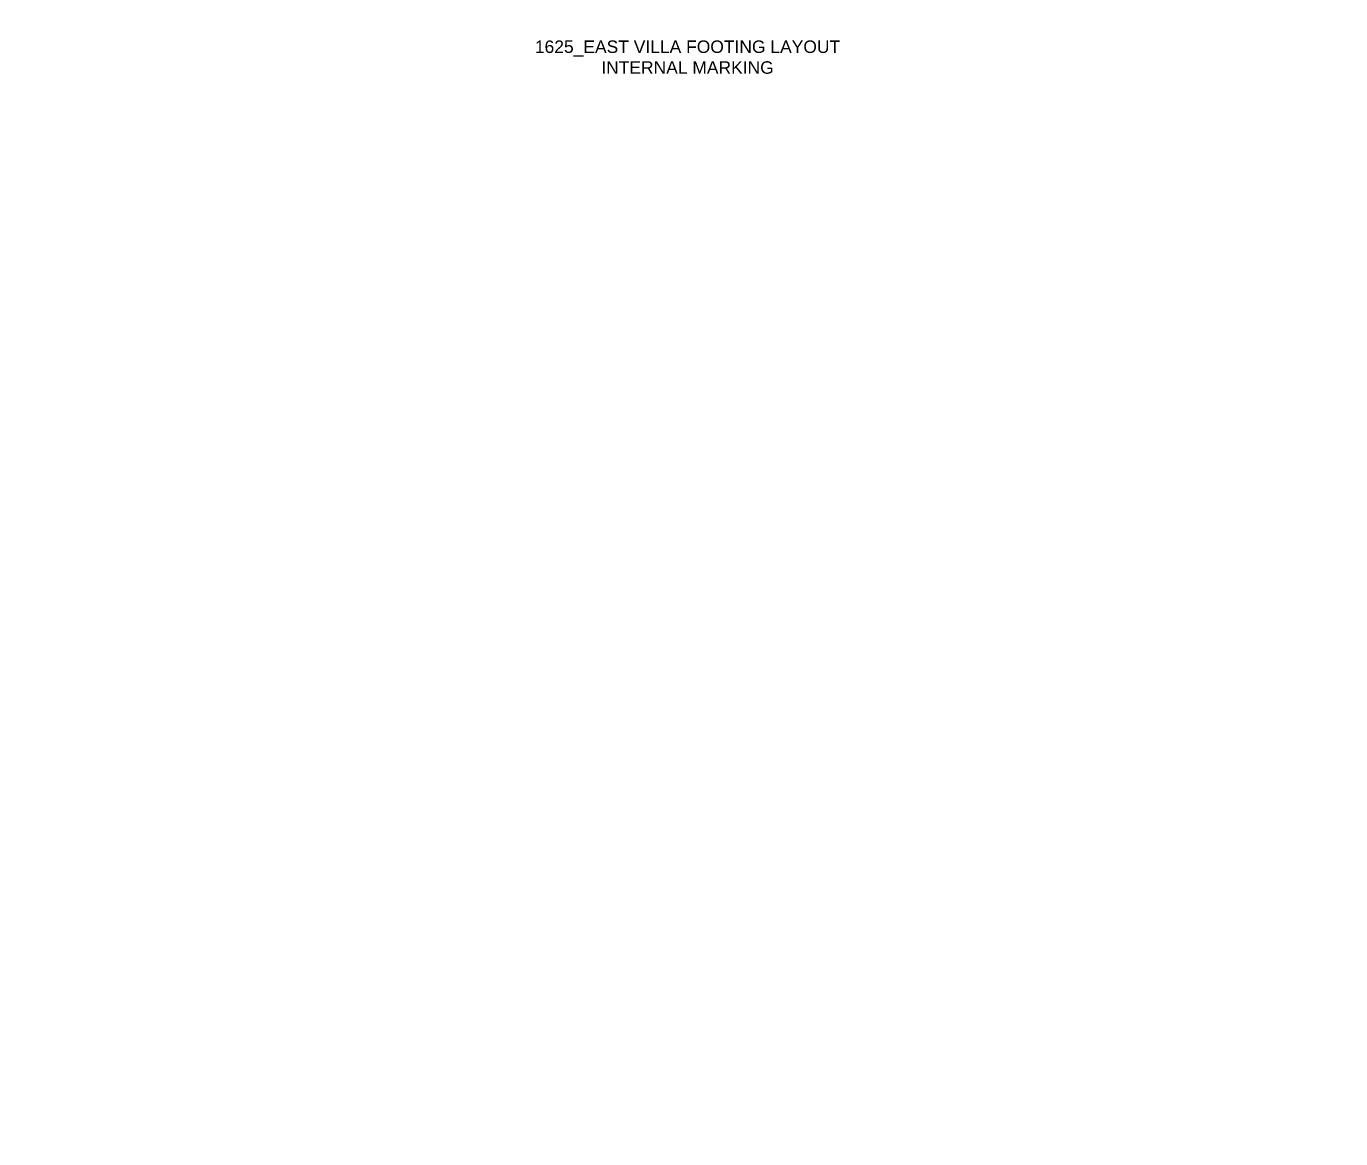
# Model space of a CAD drawing. Header units: millimetres. Extents: x -176651 to 954389, y -469666 to 486614.
# Drawn here: x 406802 to 933247, y -469666 to -23997 of the extents above; entities that cross this region are included whole.
import ezdxf

# ---------------------------------------------------------------- set-up
doc = ezdxf.new("R2010")
doc.units = ezdxf.units.MM
doc.header["$LTSCALE"] = 150
doc.linetypes.add('Site boundary$0$DASHDOT', pattern=[25.4, 12.7, -6.35, 0, -6.35])
for name, color, linetype in [('ad-Text', 7, 'Continuous'), ('Site boundary$0$ad-Elevation 10', 8, 'Continuous'), ('Site boundary$0$ad-Road', 2, 'Continuous')]:
    doc.layers.add(name, color=color, linetype=linetype)
doc.layers.add('Site boundary$0$ad-Site Boundary', color=1, linetype='Site boundary$0$DASHDOT', lineweight=35, true_color=0xff0000)
doc.styles.add('Site boundary$0$6 A E W_Core_Typical$0$Standard', font='arial.ttf')
doc.styles.add('Site boundary$0$ROMANS-TITLE', font='arial.ttf', dxfattribs={"width": 0.8})
doc.styles.get("Standard").update_dxf_attribs({"font": 'arial.ttf'})

# ---------------------------------------------------------------- blocks, each defined once
blk = doc.blocks.new('Site boundary$0$zw$F8BA')
blk.add_lwpolyline([(0, 7462, 0, 5000, 0), (0, 0, 0, 0, 0)], format="xyseb")
blk.add_circle((0, 0), 8350)
at = {"linetype": 'Continuous', "style": 'Site boundary$0$6 A E W_Core_Typical$0$Standard'}
blk.add_text('N', height=5000, rotation=360, dxfattribs=at).set_placement((-2542, -6146))
blk = doc.blocks.new('Site boundary')
at = {"layer": 'Site boundary$0$ad-Road', "ltscale": 5}
for points in [[(-146546, 222563), (-157709, 176968)], [(0, 144080), (-24630, 153920), (-143957, 202866), (-139632, 220007)], [(-1350, 135935), (-26293, 146121), (-145867, 195276), (-151104, 174526)]]:
    blk.add_lwpolyline(points, dxfattribs=at)
at = {"layer": 'Site boundary$0$ad-Road', "color": 8, "ltscale": 5}
for points in [[(-147246, 222822), (-143299, 221362), (-143303, 220559), (-142264, 221784), (-142268, 220981), (-138360, 219537)], [(-158718, 177341), (-154771, 175882), (-154775, 175079), (-153736, 176304), (-153740, 175501), (-149832, 174056)]]:
    blk.add_lwpolyline(points, dxfattribs=at)
at = {"layer": 'Site boundary$0$ad-Site Boundary', "ltscale": 1.5}
blk.add_lwpolyline([(0, 144080), (-75, 143539), (-1405, 135851), (-1412, 128874), (-3557, 117149), (-5983, 99419), (20081, 95597), (40505, 92787), (60922, 89781), (85284, 86292), (101404, 84186), (113351, 82444), (129249, 80319), (143419, 78323), (149320, 77286), (152952, 75663), (149412, 48881), (148166, 41049), (146842, 28125), (159656, 28125), (171661, 25445), (189620, 21708), (205453, 18161), (228276, 13342), (246130, 9481), (252990, 8151), (266913, 5191), (284265, 1493), (292305, 0), (292377, 8340), (292507, 24173), (292566, 37776), (292507, 61799), (292788, 94821), (292749, 109415), (293081, 117632), (292977, 126885), (292905, 135075), (292847, 147791), (292879, 160468), (292984, 174416), (293147, 190764), (296433, 189864), (309169, 187641), (320222, 185952), (332311, 184087), (343873, 182274), (361017, 179418), (367433, 178518), (367727, 193888), (367668, 205482), (367583, 220558), (367635, 236091), (367635, 247490), (367570, 259867), (367414, 283740), (367329, 304118), (367381, 322403), (367655, 346687), (367512, 365356), (367557, 381920), (367570, 394720), (367499, 410723), (367694, 431075), (367616, 442799), (367688, 457354), (367577, 466614), (343221, 459825), (329397, 456278), (309560, 451133), (285276, 444234), (266058, 439076), (248863, 434485), (237555, 431401), (235827, 430735), (191839, 428759), (191574, 423951), (183873, 349088), (179944, 348002), (182847, 321090), (183372, 315167), (183898, 309245), (185080, 298667), (185316, 293645), (175515, 293893), (173235, 294063), (173219, 273437), (173109, 119497), (138698, 124061), (22116, 139516), (8441, 142366), (-3, 144081)], dxfattribs=at)
at = {"xscale": 0.9528263531309543, "yscale": 0.9528263531309543, "zscale": 0.9528263531309543, "rotation": 20.64149787716006}
blk.add_blockref('Site boundary$0$zw$F8BA', (119629, 413822), dxfattribs=at)
at = {"layer": 'Site boundary$0$ad-Elevation 10', "ltscale": 5, "char_height": 1200, "attachment_point": 4, "style": 'Site boundary$0$ROMANS-TITLE'}
for insert in [(283639, -469655), (284052, -469666)]:
    blk.add_mtext('\\A1;', dxfattribs=dict(at, insert=insert))

msp = doc.modelspace()

# ---------------------------------------------------------------- block references
msp.add_blockref('Site boundary', (565520, 0))

# ---------------------------------------------------------------- texts
at = {"layer": 'ad-Text', "insert": (671629, -36386), "char_height": 5000, "width": 122039.54, "attachment_point": 5}
msp.add_mtext('\\pxt25;1625_EAST VILLA FOOTING LAYOUT INTERNAL MARKING', dxfattribs=at)

doc.saveas('drawing.dxf')
